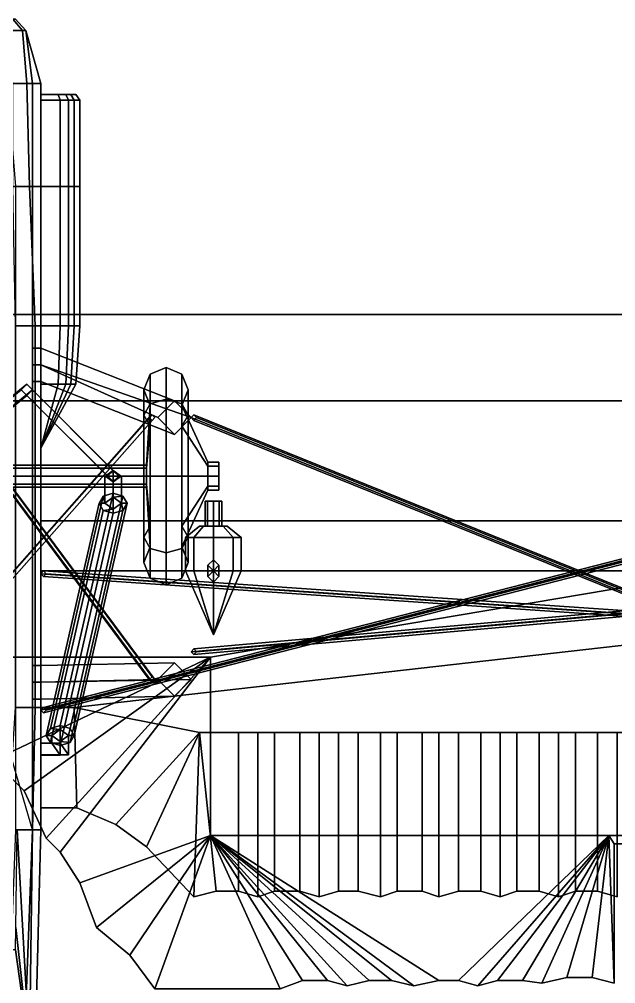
# Model space of a CAD drawing. Header units: millimetres. Extents: x -6.9 to 6.9, y -4.4 to 12.3.
# Drawn here: x 0.373 to 2.515, y 0.688 to 4.15 of the extents above; entities that cross this region are included whole.
import ezdxf

# ---------------------------------------------------------------- set-up
doc = ezdxf.new("R2010")
doc.units = ezdxf.units.MM
doc.layers.add('h2', color=2, linetype='Continuous')
doc.layers.add('w2', color=6, linetype='Continuous')

msp = doc.modelspace()

# ---------------------------------------------------------------- linework, layer by layer
for points in [[(0.36, 0.81, 0.68), (-0.36, 0.81, 0.68), (-0.41, 0.45, 0.68), (0.41, 0.45, 0.68)], [(0.36, 0.81, 0.68), (0.41, 0.45, 0.68), (0.41, 0.45, 0.79), (0.36, 0.81, 0.81)]]:
    msp.add_3dface(points)
at = {"layer": 'h2'}
for points in [[(0.29, 4.15, 0.54), (0.35, 4.15, 0.41), (0.385, 4.11, 0.452), (0.319, 4.11, 0.595)], [(0.36, 4.15, 0.19), (0.31, 4.15, -0.01), (0.341, 4.11, -0.04), (0.396, 4.11, 0.21)], [(0.35, 4.15, 0.41), (0.36, 4.15, 0.36), (0.396, 4.11, 0.397), (0.385, 4.11, 0.452)], [(0.36, 4.15, 0.36), (0.36, 4.15, 0.19), (0.396, 4.11, 0.21), (0.396, 4.11, 0.397)], [(0.319, 4.11, 0.595), (0.385, 4.11, 0.452), (0.4, 3.92, 0.64), (0.35, 3.92, 0.71)], [(0.396, 4.11, 0.21), (0.341, 4.11, -0.04), (0.33, 3.92, -0.13), (0.42, 3.92, -0.01)], [(0.385, 4.11, 0.452), (0.396, 4.11, 0.397), (0.45, 3.92, 0.49), (0.4, 3.92, 0.64)], [(0.396, 4.11, 0.397), (0.396, 4.11, 0.21), (0.45, 3.92, 0.11), (0.45, 3.92, 0.49)], [(0.396, 4.11, 0.21), (0.396, 4.11, 0.21), (0.42, 3.92, -0.01), (0.45, 3.92, 0.11)], [(0.42, 3.92, -0.01), (0.33, 3.92, -0.13), (0.36, 3.55, -0.28), (0.42, 3.55, -0.22)], [(0.35, 3.92, 0.71), (0.4, 3.92, 0.64), (0.41, 3.55, 0.64), (0.35, 3.55, 0.75)], [(0.4, 3.92, 0.64), (0.45, 3.92, 0.49), (0.45, 3.55, 0.49), (0.41, 3.55, 0.64)], [(0.45, 3.92, 0.11), (0.42, 3.92, -0.01), (0.42, 3.55, -0.22), (0.45, 3.55, -0.14)], [(0.45, 3.92, 0.49), (0.45, 3.92, 0.11), (0.45, 3.88, 0.165), (0.45, 3.88, 0.399)], [(0.45, 3.86, 0.15), (0.45, 3.92, 0.11), (0.45, 3.55, -0.14), (0.45, 3.55, 0.15)], [(0.45, 3.88, 0.165), (0.45, 3.92, 0.11), (0.45, 3.92, 0.11), (0.45, 3.86, 0.15)], [(0.45, 3.92, 0.49), (0.45, 3.86, 0.41), (0.45, 3.55, 0.41), (0.45, 3.55, 0.49)], [(0.45, 3.92, 0.49), (0.45, 3.88, 0.399), (0.45, 3.86, 0.41), (0.45, 3.92, 0.49)], [(0.45, 3.88, 0.165), (0.513, 3.88, 0.174), (0.513, 3.88, 0.381), (0.45, 3.88, 0.399)], [(0.513, 3.88, 0.174), (0.45, 3.88, 0.165), (0.45, 3.86, 0.15), (0.52, 3.86, 0.16)], [(0.45, 3.88, 0.399), (0.513, 3.88, 0.381), (0.52, 3.86, 0.39), (0.45, 3.86, 0.41)], [(0.513, 3.88, 0.174), (0.558, 3.88, 0.219), (0.54, 3.88, 0.363), (0.513, 3.88, 0.381)], [(0.513, 3.88, 0.381), (0.54, 3.88, 0.363), (0.55, 3.86, 0.37), (0.52, 3.86, 0.39)], [(0.558, 3.88, 0.219), (0.513, 3.88, 0.174), (0.52, 3.86, 0.16), (0.57, 3.86, 0.21)], [(0.558, 3.88, 0.219), (0.576, 3.88, 0.255), (0.576, 3.88, 0.3), (0.54, 3.88, 0.363)], [(0.54, 3.88, 0.363), (0.576, 3.88, 0.3), (0.59, 3.86, 0.3), (0.55, 3.86, 0.37)], [(0.576, 3.88, 0.255), (0.558, 3.88, 0.219), (0.57, 3.86, 0.21), (0.59, 3.86, 0.25)], [(0.576, 3.88, 0.3), (0.576, 3.88, 0.255), (0.59, 3.86, 0.25), (0.59, 3.86, 0.3)], [(0.52, 3.86, 0.16), (0.45, 3.86, 0.15), (0.45, 3.55, 0.15), (0.52, 3.55, 0.16)], [(0.45, 3.86, 0.41), (0.52, 3.86, 0.39), (0.52, 3.55, 0.39), (0.45, 3.55, 0.41)], [(0.52, 3.86, 0.39), (0.55, 3.86, 0.37), (0.55, 3.55, 0.37), (0.52, 3.55, 0.39)], [(0.57, 3.86, 0.21), (0.52, 3.86, 0.16), (0.52, 3.55, 0.16), (0.57, 3.55, 0.21)], [(0.55, 3.86, 0.37), (0.59, 3.86, 0.3), (0.59, 3.55, 0.3), (0.55, 3.55, 0.37)], [(0.59, 3.86, 0.25), (0.57, 3.86, 0.21), (0.57, 3.55, 0.21), (0.59, 3.55, 0.25)], [(0.59, 3.86, 0.3), (0.59, 3.86, 0.25), (0.59, 3.55, 0.25), (0.59, 3.55, 0.3)], [(0.35, 3.55, 0.75), (0.41, 3.55, 0.64), (0.43, 3.05, 0.64), (0.36, 3.05, 0.79)], [(0.42, 3.55, -0.22), (0.36, 3.55, -0.28), (0.36, 3.05, -0.4), (0.42, 3.05, -0.38)], [(0.41, 3.55, 0.64), (0.45, 3.55, 0.49), (0.45, 3.05, 0.49), (0.43, 3.05, 0.64)], [(0.45, 3.55, -0.14), (0.42, 3.55, -0.22), (0.42, 3.05, -0.38), (0.45, 3.05, -0.35)], [(0.45, 3.55, 0.15), (0.45, 3.55, -0.14), (0.45, 3.05, -0.35), (0.45, 3.05, 0.15)], [(0.52, 3.55, 0.16), (0.45, 3.55, 0.15), (0.45, 3.05, 0.15), (0.52, 3.05, 0.16)], [(0.45, 3.55, 0.49), (0.45, 3.55, 0.41), (0.45, 3.05, 0.41), (0.45, 3.05, 0.49)], [(0.45, 3.55, 0.41), (0.52, 3.55, 0.39), (0.52, 3.05, 0.39), (0.45, 3.05, 0.41)], [(0.52, 3.55, 0.39), (0.55, 3.55, 0.37), (0.55, 3.05, 0.37), (0.52, 3.05, 0.39)], [(0.57, 3.55, 0.21), (0.52, 3.55, 0.16), (0.52, 3.05, 0.16), (0.57, 3.05, 0.21)], [(0.55, 3.55, 0.37), (0.59, 3.55, 0.3), (0.59, 3.05, 0.3), (0.55, 3.05, 0.37)], [(0.59, 3.55, 0.25), (0.57, 3.55, 0.21), (0.57, 3.05, 0.21), (0.59, 3.05, 0.25)], [(0.59, 3.55, 0.3), (0.59, 3.55, 0.25), (0.59, 3.05, 0.25), (0.59, 3.05, 0.3)], [(0.42, 3.05, -0.38), (0.36, 3.05, -0.4), (0.36, 1.68, -0.4), (0.42, 1.68, -0.38)], [(0.36, 3.05, 0.79), (0.43, 3.05, 0.64), (0.43, 1.68, 0.64), (0.36, 1.68, 0.79)], [(0.45, 3.05, -0.35), (0.42, 3.05, -0.38), (0.42, 1.68, -0.38), (0.45, 1.68, -0.35)], [(0.43, 3.05, 0.64), (0.45, 3.05, 0.49), (0.45, 1.68, 0.49), (0.43, 1.68, 0.64)], [(0.45, 3.05, 0.15), (0.45, 3.05, -0.35), (0.45, 1.68, -0.35), (0.45, 2.84, 0.165)], [(0.45, 3.05, 0.49), (0.45, 3.05, 0.41), (0.45, 2.84, 0.399), (0.45, 1.68, 0.49)], [(0.52, 3.05, 0.16), (0.45, 3.05, 0.15), (0.45, 2.84, 0.165), (0.513, 2.84, 0.174)], [(0.45, 3.05, 0.41), (0.52, 3.05, 0.39), (0.513, 2.84, 0.381), (0.45, 2.84, 0.399)], [(0.52, 3.05, 0.39), (0.55, 3.05, 0.37), (0.54, 2.84, 0.363), (0.513, 2.84, 0.381)], [(0.57, 3.05, 0.21), (0.52, 3.05, 0.16), (0.513, 2.84, 0.174), (0.558, 2.84, 0.219)], [(0.55, 3.05, 0.37), (0.59, 3.05, 0.3), (0.576, 2.84, 0.3), (0.54, 2.84, 0.363)], [(0.59, 3.05, 0.25), (0.57, 3.05, 0.21), (0.558, 2.84, 0.219), (0.576, 2.84, 0.255)], [(0.59, 3.05, 0.3), (0.59, 3.05, 0.25), (0.576, 2.84, 0.255), (0.576, 2.84, 0.3)], [(0.45, 2.84, 0.165), (0.45, 1.68, -0.35), (0.45, 2.61, 0.28)], [(0.45, 1.68, 0.49), (0.45, 2.84, 0.399), (0.45, 2.61, 0.28)], [(0.513, 2.84, 0.174), (0.45, 2.84, 0.165), (0.45, 2.61, 0.28)], [(0.558, 2.84, 0.219), (0.513, 2.84, 0.174), (0.45, 2.61, 0.28)], [(0.576, 2.84, 0.255), (0.558, 2.84, 0.219), (0.45, 2.61, 0.28)], [(0.576, 2.84, 0.3), (0.576, 2.84, 0.255), (0.45, 2.61, 0.28)], [(0.54, 2.84, 0.363), (0.576, 2.84, 0.3), (0.45, 2.61, 0.28)], [(0.513, 2.84, 0.381), (0.54, 2.84, 0.363), (0.45, 2.61, 0.28)], [(0.45, 2.84, 0.399), (0.513, 2.84, 0.381), (0.45, 2.61, 0.28)], [(0.45, 2.61, 0.28), (0.45, 1.68, -0.35), (0.45, 1.68, 0.49)], [(0.36, 1.68, 0.79), (0.43, 1.68, 0.64), (0.42, 1.24, 0.64), (0.347, 1.49, 0.79)], [(0.42, 1.68, -0.38), (0.36, 1.68, -0.4), (0.36, 1.24, -0.4), (0.42, 1.24, -0.37)], [(0.45, 1.68, -0.35), (0.42, 1.68, -0.38), (0.42, 1.24, -0.37), (0.45, 1.24, -0.35)], [(0.43, 1.68, 0.64), (0.45, 1.68, 0.49), (0.45, 1.24, 0.49), (0.42, 1.24, 0.64)], [(0.45, 1.68, 0.49), (0.45, 1.68, -0.35), (0.45, 1.24, -0.35), (0.45, 1.24, 0.49)], [(0.42, 1.24, -0.37), (0.36, 1.24, -0.4), (0.33, 0.45, -0.34), (0.39, 0.45, -0.31)], [(0.366, 1.24, 0.73), (0.366, 1.24, 0.73), (0.41, 0.45, 0.79), (0.361, 0.89, 0.81)], [(0.366, 1.24, 0.73), (0.42, 1.24, 0.64), (0.41, 0.45, 0.5), (0.41, 0.45, 0.79)], [(0.45, 1.24, -0.35), (0.42, 1.24, -0.37), (0.39, 0.45, -0.31), (0.43, 0.45, -0.28)], [(0.42, 1.24, 0.64), (0.45, 1.24, 0.49), (0.43, 0.45, 0.42), (0.41, 0.45, 0.5)], [(0.45, 1.24, 0.49), (0.45, 1.24, -0.35), (0.43, 0.45, -0.28), (0.43, 0.45, 0.42)], [(0.361, 0.89, 0.81), (0.361, 0.89, 0.81), (0.41, 0.45, 0.79), (0.36, 0.81, 0.81)]]:
    msp.add_3dface(points, dxfattribs=at)
at = {"layer": 'w2'}
for points in [[(6.51, 2.78, 1.83), (0, 2.78, 1.83), (0, 3.09, 1.63), (6.56, 3.09, 1.63)], [(6.56, 3.09, 1.63), (0, 3.09, 1.63), (0, 2.78, 1.43), (6.51, 2.78, 1.43)], [(0.42, 2.97, 0.55), (0.42, 2.91, 0.49), (0.45, 2.91, 0.49), (0.45, 2.97, 0.55)], [(0.42, 2.91, 0.61), (0.42, 2.97, 0.55), (0.45, 2.97, 0.55), (0.45, 2.91, 0.61)], [(0.45, 2.97, 0.55), (0.45, 2.91, 0.49), (0.99, 2.72, 1.43), (0.93, 2.78, 1.43)], [(0.45, 2.91, 0.61), (0.45, 2.97, 0.55), (0.93, 2.78, 1.43), (0.87, 2.72, 1.43)], [(0, 2.91, 0.97), (0.01, 2.92, 0.97), (0.85, 1.79, 1.43), (0.84, 1.78, 1.43)], [(0.01, 2.9, 0.97), (0, 2.91, 0.97), (0.84, 1.78, 1.43), (0.85, 1.77, 1.43)], [(0.01, 2.92, 0.97), (0.02, 2.91, 0.97), (0.86, 1.78, 1.43), (0.85, 1.79, 1.43)], [(0.02, 2.91, 0.97), (0.01, 2.9, 0.97), (0.85, 1.77, 1.43), (0.86, 1.78, 1.43)], [(0.42, 2.85, 0.55), (0.42, 2.91, 0.61), (0.45, 2.91, 0.61), (0.45, 2.85, 0.55)], [(0.42, 2.91, 0.49), (0.42, 2.85, 0.55), (0.45, 2.85, 0.55), (0.45, 2.91, 0.49)], [(0.45, 2.85, 0.55), (0.45, 2.91, 0.61), (0.87, 2.72, 1.43), (0.93, 2.66, 1.43)], [(0.45, 2.91, 0.49), (0.45, 2.85, 0.55), (0.93, 2.66, 1.43), (0.99, 2.72, 1.43)], [(0.82, 2.82, -1.36), (0.8434, 2.8766, -1.36), (0.8434, 2.7692, -1.1008), (0.82, 2.7292, -1.1408)], [(0.82, 2.7292, -1.5792), (0.8434, 2.7692, -1.6192), (0.8434, 2.8766, -1.36), (0.82, 2.82, -1.36)], [(0.8434, 2.8766, -1.36), (0.9, 2.9, -1.36), (0.9, 2.7858, -1.0842), (0.8434, 2.7692, -1.1008)], [(0.8434, 2.7692, -1.6192), (0.9, 2.7858, -1.6358), (0.9, 2.9, -1.36), (0.8434, 2.8766, -1.36)], [(0.9, 2.9, -1.36), (0.9566, 2.8766, -1.36), (0.9566, 2.7692, -1.1008), (0.9, 2.7858, -1.0842)], [(0.9, 2.7858, -1.6358), (0.9566, 2.7692, -1.6192), (0.9566, 2.8766, -1.36), (0.9, 2.9, -1.36)], [(0.9566, 2.8766, -1.36), (0.98, 2.82, -1.36), (0.98, 2.7292, -1.1408), (0.9566, 2.7692, -1.1008)], [(0.9566, 2.7692, -1.6192), (0.98, 2.7292, -1.5792), (0.98, 2.82, -1.36), (0.9566, 2.8766, -1.36)], [(0, 2.51, -1.29), (0.02, 2.53, -1.29), (0.4, 2.84, -0.5118), (0.38, 2.82, -0.5083)], [(0.02, 2.53, -1.29), (0.04, 2.51, -1.29), (0.42, 2.82, -0.5083), (0.4, 2.84, -0.5118)], [(0.69, 2.51, -1.36), (0.71, 2.5288, -1.3668), (0.4, 2.84, -0.5118), (0.38, 2.82, -0.5083)], [(0.38, 2.82, -0.5083), (0.4, 2.84, -0.5118), (0.4, 2.84, -0.36), (0.38, 2.82, -0.36)], [(0.71, 2.5288, -1.3668), (0.73, 2.51, -1.36), (0.42, 2.82, -0.5083), (0.4, 2.84, -0.5118)], [(0.4, 2.84, -0.5118), (0.42, 2.82, -0.5083), (0.42, 2.82, -0.36), (0.4, 2.84, -0.36)], [(0.02, 2.49, -1.29), (0, 2.51, -1.29), (0.38, 2.82, -0.5083), (0.4, 2.8, -0.5048)], [(0.04, 2.51, -1.29), (0.02, 2.49, -1.29), (0.4, 2.8, -0.5048), (0.42, 2.82, -0.5083)], [(0.71, 2.4912, -1.3532), (0.69, 2.51, -1.36), (0.38, 2.82, -0.5083), (0.4, 2.8, -0.5048)], [(0.4, 2.8, -0.5048), (0.38, 2.82, -0.5083), (0.38, 2.82, -0.36), (0.4, 2.8, -0.36)], [(0.73, 2.51, -1.36), (0.71, 2.4912, -1.3532), (0.4, 2.8, -0.5048), (0.42, 2.82, -0.5083)], [(0.42, 2.82, -0.5083), (0.4, 2.8, -0.5048), (0.4, 2.8, -0.36), (0.42, 2.82, -0.36)], [(0.8434, 2.7634, -1.36), (0.82, 2.82, -1.36), (0.82, 2.7292, -1.1408), (0.8434, 2.6892, -1.1808)], [(0.8434, 2.6892, -1.5392), (0.82, 2.7292, -1.5792), (0.82, 2.82, -1.36), (0.8434, 2.7634, -1.36)], [(0.98, 2.82, -1.36), (0.9566, 2.7634, -1.36), (0.9566, 2.6892, -1.1808), (0.98, 2.7292, -1.1408)], [(0.98, 2.7292, -1.5792), (0.9566, 2.6892, -1.5392), (0.9566, 2.7634, -1.36), (0.98, 2.82, -1.36)], [(6.51, 2.78, 1.43), (0, 2.78, 1.43), (0, 1.86, 1.43), (1.06, 1.86, 1.43)], [(1.06, 1.86, 1.83), (0, 1.86, 1.83), (0, 2.78, 1.83), (6.51, 2.78, 1.83)], [(0.8434, 2.51, -1.7266), (0.9, 2.51, -1.75), (0.9, 2.7858, -1.6358), (0.8434, 2.7692, -1.6192)], [(0.8434, 2.7692, -1.1008), (0.9, 2.7858, -1.0842), (0.9, 2.51, -0.97), (0.8434, 2.51, -0.9934)], [(0.9, 2.51, -1.75), (0.9566, 2.51, -1.7266), (0.9566, 2.7692, -1.6192), (0.9, 2.7858, -1.6358)], [(0.9, 2.7858, -1.0842), (0.9566, 2.7692, -1.1008), (0.9566, 2.51, -0.9934), (0.9, 2.51, -0.97)], [(6.51, 1.22, 1.83), (1.06, 1.22, 1.83), (1.06, 1.86, 1.83), (6.51, 2.78, 1.83)], [(6.51, 2.78, 1.43), (1.06, 1.86, 1.43), (1.06, 1.22, 1.43), (6.51, 1.22, 1.43)], [(0.82, 2.51, -1.67), (0.8434, 2.51, -1.7266), (0.8434, 2.7692, -1.6192), (0.82, 2.7292, -1.5792)], [(0.82, 2.7292, -1.1408), (0.8434, 2.7692, -1.1008), (0.8434, 2.51, -0.9934), (0.82, 2.51, -1.05)], [(0.83, 2.55, -1.36), (0.8434, 2.7634, -1.36), (0.8434, 2.6892, -1.1808), (0.83, 2.5383, -1.3317)], [(0.83, 2.5383, -1.3883), (0.8434, 2.6892, -1.5392), (0.8434, 2.7634, -1.36), (0.83, 2.55, -1.36)], [(0.9566, 2.51, -1.7266), (0.98, 2.51, -1.67), (0.98, 2.7292, -1.5792), (0.9566, 2.7692, -1.6192)], [(0.9566, 2.7692, -1.1008), (0.98, 2.7292, -1.1408), (0.98, 2.51, -1.05), (0.9566, 2.51, -0.9934)], [(0.9566, 2.6892, -1.1808), (0.9566, 2.7634, -1.36), (1.05, 2.56, -1.36), (1.05, 2.5454, -1.3246)], [(0.9566, 2.7634, -1.36), (0.9566, 2.6892, -1.5392), (1.05, 2.5454, -1.3954), (1.05, 2.56, -1.36)], [(0, 1.77, 0.97), (0.01, 1.78, 0.97), (0.85, 2.73, 1.43), (0.84, 2.72, 1.43)], [(0.01, 1.76, 0.97), (0, 1.77, 0.97), (0.84, 2.72, 1.43), (0.85, 2.71, 1.43)], [(0.01, 1.78, 0.97), (0.02, 1.77, 0.97), (0.86, 2.72, 1.43), (0.85, 2.73, 1.43)], [(0.02, 1.77, 0.97), (0.01, 1.76, 0.97), (0.85, 2.71, 1.43), (0.86, 2.72, 1.43)], [(0.45, 1.67, -0.11), (0.46, 1.68, -0.11), (4.55, 2.73, 1.43), (4.54, 2.72, 1.43)], [(0.46, 1.66, -0.11), (0.45, 1.67, -0.11), (4.54, 2.72, 1.43), (4.55, 2.71, 1.43)], [(0.46, 1.68, -0.11), (0.47, 1.67, -0.11), (4.56, 2.72, 1.43), (4.55, 2.73, 1.43)], [(0.47, 1.67, -0.11), (0.46, 1.66, -0.11), (4.55, 2.71, 1.43), (4.56, 2.72, 1.43)], [(0.8434, 2.51, -1.6134), (0.82, 2.51, -1.67), (0.82, 2.7292, -1.5792), (0.8434, 2.6892, -1.5392)], [(0.8434, 2.6892, -1.1808), (0.82, 2.7292, -1.1408), (0.82, 2.51, -1.05), (0.8434, 2.51, -1.1066)], [(0.98, 2.51, -1.67), (0.9566, 2.51, -1.6134), (0.9566, 2.6892, -1.5392), (0.98, 2.7292, -1.5792)], [(0.98, 2.7292, -1.1408), (0.9566, 2.6892, -1.1808), (0.9566, 2.51, -1.1066), (0.98, 2.51, -1.05)], [(3.59, 1.67, -0.11), (3.6, 1.68, -0.11), (1, 2.73, 1.43), (0.99, 2.72, 1.43)], [(3.6, 1.66, -0.11), (3.59, 1.67, -0.11), (0.99, 2.72, 1.43), (1, 2.71, 1.43)], [(3.6, 1.68, -0.11), (3.61, 1.67, -0.11), (1.01, 2.72, 1.43), (1, 2.73, 1.43)], [(3.61, 1.67, -0.11), (3.6, 1.66, -0.11), (1, 2.71, 1.43), (1.01, 2.72, 1.43)], [(0.83, 2.5383, -1.3317), (0.8434, 2.6892, -1.1808), (0.8434, 2.51, -1.1066), (0.83, 2.51, -1.32)], [(0.83, 2.51, -1.4), (0.8434, 2.51, -1.6134), (0.8434, 2.6892, -1.5392), (0.83, 2.5383, -1.3883)], [(0.9566, 2.51, -1.1066), (0.9566, 2.6892, -1.1808), (1.05, 2.5454, -1.3246), (1.05, 2.51, -1.31)], [(0.9566, 2.6892, -1.5392), (0.9566, 2.51, -1.6134), (1.05, 2.51, -1.41), (1.05, 2.5454, -1.3954)], [(0.1, 2.55, -1.36), (0.1, 2.5383, -1.3883), (0.83, 2.5383, -1.3883), (0.83, 2.55, -1.36)], [(0.1, 2.5383, -1.3317), (0.1, 2.55, -1.36), (0.83, 2.55, -1.36), (0.83, 2.5383, -1.3317)], [(0.1, 2.5383, -1.3883), (0.1, 2.51, -1.4), (0.83, 2.51, -1.4), (0.83, 2.5383, -1.3883)], [(0.1, 2.51, -1.32), (0.1, 2.5383, -1.3317), (0.83, 2.5383, -1.3317), (0.83, 2.51, -1.32)], [(0.68, 2.51, -1.36), (0.71, 2.5316, -1.3392), (0.71, 2.4343, -1.2385), (0.68, 2.4127, -1.2593)], [(0.71, 2.5316, -1.3392), (0.74, 2.51, -1.36), (0.74, 2.4127, -1.2593), (0.71, 2.4343, -1.2385)], [(1.05, 2.56, -1.36), (1.05, 2.5454, -1.3954), (1.09, 2.5454, -1.3954), (1.09, 2.56, -1.36)], [(1.05, 2.5454, -1.3246), (1.05, 2.56, -1.36), (1.09, 2.56, -1.36), (1.09, 2.5454, -1.3246)], [(1.05, 2.5454, -1.3954), (1.05, 2.51, -1.41), (1.09, 2.51, -1.41), (1.09, 2.5454, -1.3954)], [(1.05, 2.51, -1.31), (1.05, 2.5454, -1.3246), (1.09, 2.5454, -1.3246), (1.09, 2.51, -1.31)], [(1.09, 2.4746, -1.3246), (1.09, 2.56, -1.36), (1.09, 2.5454, -1.3954), (1.09, 2.46, -1.36)], [(1.09, 2.51, -1.31), (1.09, 2.5454, -1.3246), (1.09, 2.56, -1.36), (1.09, 2.4746, -1.3246)], [(1.09, 2.46, -1.36), (1.09, 2.5454, -1.3954), (1.09, 2.51, -1.41), (1.09, 2.4746, -1.3954)], [(0.1, 2.51, -1.4), (0.1, 2.4817, -1.3883), (0.83, 2.4817, -1.3883), (0.83, 2.51, -1.4)], [(0.1, 2.4817, -1.3317), (0.1, 2.51, -1.32), (0.83, 2.51, -1.32), (0.83, 2.4817, -1.3317)], [(0.71, 2.4884, -1.3808), (0.68, 2.51, -1.36), (0.68, 2.4127, -1.2593), (0.71, 2.3912, -1.2801)], [(0.74, 2.51, -1.36), (0.71, 2.4884, -1.3808), (0.71, 2.3912, -1.2801), (0.74, 2.4127, -1.2593)], [(0.82, 2.2908, -1.5792), (0.8434, 2.2508, -1.6192), (0.8434, 2.51, -1.7266), (0.82, 2.51, -1.67)], [(0.8434, 2.3308, -1.5392), (0.82, 2.2908, -1.5792), (0.82, 2.51, -1.67), (0.8434, 2.51, -1.6134)], [(0.82, 2.51, -1.05), (0.8434, 2.51, -0.9934), (0.8434, 2.2508, -1.1008), (0.82, 2.2908, -1.1408)], [(0.8434, 2.51, -1.1066), (0.82, 2.51, -1.05), (0.82, 2.2908, -1.1408), (0.8434, 2.3308, -1.1808)], [(0.83, 2.51, -1.32), (0.8434, 2.51, -1.1066), (0.8434, 2.3308, -1.1808), (0.83, 2.4817, -1.3317)], [(0.83, 2.4817, -1.3883), (0.8434, 2.3308, -1.5392), (0.8434, 2.51, -1.6134), (0.83, 2.51, -1.4)], [(0.8434, 2.2508, -1.6192), (0.9, 2.2342, -1.6358), (0.9, 2.51, -1.75), (0.8434, 2.51, -1.7266)], [(0.8434, 2.51, -0.9934), (0.9, 2.51, -0.97), (0.9, 2.2342, -1.0842), (0.8434, 2.2508, -1.1008)], [(0.9, 2.2342, -1.6358), (0.9566, 2.2508, -1.6192), (0.9566, 2.51, -1.7266), (0.9, 2.51, -1.75)], [(0.9, 2.51, -0.97), (0.9566, 2.51, -0.9934), (0.9566, 2.2508, -1.1008), (0.9, 2.2342, -1.0842)], [(0.9566, 2.3308, -1.1808), (0.9566, 2.51, -1.1066), (1.05, 2.51, -1.31), (1.05, 2.4746, -1.3246)], [(0.9566, 2.51, -1.6134), (0.9566, 2.3308, -1.5392), (1.05, 2.4746, -1.3954), (1.05, 2.51, -1.41)], [(0.9566, 2.2508, -1.6192), (0.98, 2.2908, -1.5792), (0.98, 2.51, -1.67), (0.9566, 2.51, -1.7266)], [(0.98, 2.2908, -1.5792), (0.9566, 2.3308, -1.5392), (0.9566, 2.51, -1.6134), (0.98, 2.51, -1.67)], [(0.9566, 2.51, -0.9934), (0.98, 2.51, -1.05), (0.98, 2.2908, -1.1408), (0.9566, 2.2508, -1.1008)], [(0.98, 2.51, -1.05), (0.9566, 2.51, -1.1066), (0.9566, 2.3308, -1.1808), (0.98, 2.2908, -1.1408)], [(1.05, 2.51, -1.41), (1.05, 2.4746, -1.3954), (1.09, 2.4746, -1.3954), (1.09, 2.51, -1.41)], [(1.05, 2.4746, -1.3246), (1.05, 2.51, -1.31), (1.09, 2.51, -1.31), (1.09, 2.4746, -1.3246)], [(0.1, 2.4817, -1.3883), (0.1, 2.47, -1.36), (0.83, 2.47, -1.36), (0.83, 2.4817, -1.3883)], [(0.1, 2.47, -1.36), (0.1, 2.4817, -1.3317), (0.83, 2.4817, -1.3317), (0.83, 2.47, -1.36)], [(0.83, 2.4817, -1.3317), (0.8434, 2.3308, -1.1808), (0.8434, 2.2566, -1.36), (0.83, 2.47, -1.36)], [(0.83, 2.47, -1.36), (0.8434, 2.2566, -1.36), (0.8434, 2.3308, -1.5392), (0.83, 2.4817, -1.3883)], [(0.9566, 2.2566, -1.36), (0.9566, 2.3308, -1.1808), (1.05, 2.4746, -1.3246), (1.05, 2.46, -1.36)], [(0.9566, 2.3308, -1.5392), (0.9566, 2.2566, -1.36), (1.05, 2.46, -1.36), (1.05, 2.4746, -1.3954)], [(1.05, 2.4746, -1.3954), (1.05, 2.46, -1.36), (1.09, 2.46, -1.36), (1.09, 2.4746, -1.3954)], [(1.05, 2.46, -1.36), (1.05, 2.4746, -1.3246), (1.09, 2.4746, -1.3246), (1.09, 2.46, -1.36)], [(0.66, 2.4127, -1.2593), (0.6746, 2.4382, -1.2347), (0.4846, 1.6046, -0.3715), (0.47, 1.5792, -0.3961)], [(0.6746, 2.4382, -1.2347), (0.71, 2.4487, -1.2246), (0.52, 1.6151, -0.3614), (0.4846, 1.6046, -0.3715)], [(0.71, 2.4487, -1.2246), (0.7454, 2.4382, -1.2347), (0.5554, 1.6046, -0.3715), (0.52, 1.6151, -0.3614)], [(0.7454, 2.4382, -1.2347), (0.76, 2.4127, -1.2593), (0.57, 1.5792, -0.3961), (0.5554, 1.6046, -0.3715)], [(0.6746, 2.4382, -1.2347), (0.66, 2.4127, -1.2593), (0.66, 2.4127, -1.2593), (0.68, 2.4127, -1.2593)], [(0.71, 2.4487, -1.2246), (0.6746, 2.4382, -1.2347), (0.68, 2.4127, -1.2593), (0.71, 2.4343, -1.2385)], [(0.7454, 2.4382, -1.2347), (0.71, 2.4487, -1.2246), (0.71, 2.4487, -1.2246), (0.71, 2.4343, -1.2385)], [(0.76, 2.4127, -1.2593), (0.7454, 2.4382, -1.2347), (0.71, 2.4343, -1.2385), (0.74, 2.4127, -1.2593)], [(0.6746, 2.3873, -1.2839), (0.66, 2.4127, -1.2593), (0.47, 1.5792, -0.3961), (0.4846, 1.5537, -0.4206)], [(0.76, 2.4127, -1.2593), (0.7454, 2.3873, -1.2839), (0.5554, 1.5537, -0.4206), (0.57, 1.5792, -0.3961)], [(0.66, 2.4127, -1.2593), (0.6746, 2.3873, -1.2839), (0.71, 2.3912, -1.2801), (0.68, 2.4127, -1.2593)], [(0.6746, 2.3873, -1.2839), (0.71, 2.3768, -1.294), (0.71, 2.3768, -1.294), (0.71, 2.3912, -1.2801)], [(0.71, 2.3768, -1.294), (0.7454, 2.3873, -1.2839), (0.74, 2.4127, -1.2593), (0.71, 2.3912, -1.2801)], [(0.7454, 2.3873, -1.2839), (0.76, 2.4127, -1.2593), (0.76, 2.4127, -1.2593), (0.74, 2.4127, -1.2593)], [(1.0488, 2.42, -0.6112), (1.07, 2.42, -0.62), (1.0912, 2.42, -0.6112), (1.04, 2.42, -0.59)], [(1.04, 2.42, -0.59), (1.0912, 2.42, -0.6112), (1.1, 2.42, -0.59), (1.0488, 2.42, -0.5688)], [(1.0488, 2.42, -0.6112), (1.04, 2.42, -0.59), (1.04, 2.33, -0.59), (1.0488, 2.33, -0.6112)], [(1.04, 2.42, -0.59), (1.0488, 2.42, -0.5688), (1.0488, 2.33, -0.5688), (1.04, 2.33, -0.59)], [(1.0488, 2.42, -0.5688), (1.1, 2.42, -0.59), (1.0912, 2.42, -0.5688), (1.07, 2.42, -0.56)], [(1.07, 2.42, -0.62), (1.0488, 2.42, -0.6112), (1.0488, 2.33, -0.6112), (1.07, 2.33, -0.62)], [(1.0488, 2.42, -0.5688), (1.07, 2.42, -0.56), (1.07, 2.33, -0.56), (1.0488, 2.33, -0.5688)], [(1.0912, 2.42, -0.6112), (1.07, 2.42, -0.62), (1.07, 2.33, -0.62), (1.0912, 2.33, -0.6112)], [(1.07, 2.42, -0.56), (1.0912, 2.42, -0.5688), (1.0912, 2.33, -0.5688), (1.07, 2.33, -0.56)], [(1.1, 2.42, -0.59), (1.0912, 2.42, -0.6112), (1.0912, 2.33, -0.6112), (1.1, 2.33, -0.59)], [(1.0912, 2.42, -0.5688), (1.1, 2.42, -0.59), (1.1, 2.33, -0.59), (1.0912, 2.33, -0.5688)], [(0.71, 2.3768, -1.294), (0.6746, 2.3873, -1.2839), (0.4846, 1.5537, -0.4206), (0.52, 1.5432, -0.4308)], [(0.7454, 2.3873, -1.2839), (0.71, 2.3768, -1.294), (0.52, 1.5432, -0.4308), (0.5554, 1.5537, -0.4206)], [(4.9, 2.17, -0.11), (0.45, 2.17, -0.11), (0.45, 2.35, -0.27), (4.94, 2.35, -0.27)], [(4.94, 2.35, -0.27), (0.45, 2.35, -0.27), (0.45, 2.17, -0.35), (4.9, 2.17, -0.35)], [(0.8434, 2.3308, -1.1808), (0.82, 2.2908, -1.1408), (0.82, 2.2, -1.36), (0.8434, 2.2566, -1.36)], [(0.8434, 2.2566, -1.36), (0.82, 2.2, -1.36), (0.82, 2.2908, -1.5792), (0.8434, 2.3308, -1.5392)], [(0.98, 2.2908, -1.1408), (0.9566, 2.3308, -1.1808), (0.9566, 2.2566, -1.36), (0.98, 2.2, -1.36)], [(0.98, 2.2, -1.36), (0.9566, 2.2566, -1.36), (0.9566, 2.3308, -1.5392), (0.98, 2.2908, -1.5792)], [(0.9993, 2.29, -0.5193), (0.97, 2.29, -0.59), (1.02, 2.33, -0.59), (1.0346, 2.33, -0.5546)], [(0.97, 2.29, -0.59), (0.9993, 2.29, -0.6607), (1.0346, 2.33, -0.6254), (1.02, 2.33, -0.59)], [(0.9993, 2.29, -0.6607), (1.07, 2.29, -0.69), (1.07, 2.33, -0.64), (1.0346, 2.33, -0.6254)], [(1.07, 2.29, -0.49), (0.9993, 2.29, -0.5193), (1.0346, 2.33, -0.5546), (1.07, 2.33, -0.54)], [(1.04, 2.33, -0.59), (1.0488, 2.33, -0.5688), (1.0346, 2.33, -0.5546), (1.02, 2.33, -0.59)], [(1.0488, 2.33, -0.6112), (1.04, 2.33, -0.59), (1.02, 2.33, -0.59), (1.0346, 2.33, -0.6254)], [(1.0488, 2.33, -0.5688), (1.07, 2.33, -0.56), (1.07, 2.33, -0.54), (1.0346, 2.33, -0.5546)], [(1.07, 2.33, -0.62), (1.0488, 2.33, -0.6112), (1.0346, 2.33, -0.6254), (1.07, 2.33, -0.64)], [(1.07, 2.29, -0.69), (1.1407, 2.29, -0.6607), (1.1054, 2.33, -0.6254), (1.07, 2.33, -0.64)], [(1.0912, 2.33, -0.6112), (1.07, 2.33, -0.62), (1.07, 2.33, -0.64), (1.1054, 2.33, -0.6254)], [(1.07, 2.33, -0.56), (1.0912, 2.33, -0.5688), (1.1054, 2.33, -0.5546), (1.07, 2.33, -0.54)], [(1.1407, 2.29, -0.5193), (1.07, 2.29, -0.49), (1.07, 2.33, -0.54), (1.1054, 2.33, -0.5546)], [(1.1, 2.33, -0.59), (1.0912, 2.33, -0.6112), (1.1054, 2.33, -0.6254), (1.12, 2.33, -0.59)], [(1.0912, 2.33, -0.5688), (1.1, 2.33, -0.59), (1.12, 2.33, -0.59), (1.1054, 2.33, -0.5546)], [(1.17, 2.29, -0.59), (1.1407, 2.29, -0.5193), (1.1054, 2.33, -0.5546), (1.12, 2.33, -0.59)], [(1.1407, 2.29, -0.6607), (1.17, 2.29, -0.59), (1.12, 2.33, -0.59), (1.1054, 2.33, -0.6254)], [(0.82, 2.2908, -1.1408), (0.8434, 2.2508, -1.1008), (0.8434, 2.1434, -1.36), (0.82, 2.2, -1.36)], [(0.82, 2.2, -1.36), (0.8434, 2.1434, -1.36), (0.8434, 2.2508, -1.6192), (0.82, 2.2908, -1.5792)], [(0.9566, 2.2508, -1.1008), (0.98, 2.2908, -1.1408), (0.98, 2.2, -1.36), (0.9566, 2.1434, -1.36)], [(0.9566, 2.1434, -1.36), (0.98, 2.2, -1.36), (0.98, 2.2908, -1.5792), (0.9566, 2.2508, -1.6192)], [(0.9993, 2.29, -0.6607), (0.97, 2.29, -0.59), (0.97, 2.17, -0.59), (0.9993, 2.17, -0.6607)], [(0.97, 2.29, -0.59), (0.9993, 2.29, -0.5193), (0.9993, 2.17, -0.5193), (0.97, 2.17, -0.59)], [(1.07, 2.29, -0.69), (0.9993, 2.29, -0.6607), (0.9993, 2.17, -0.6607), (1.07, 2.17, -0.69)], [(0.9993, 2.29, -0.5193), (1.07, 2.29, -0.49), (1.07, 2.17, -0.49), (0.9993, 2.17, -0.5193)], [(1.1407, 2.29, -0.6607), (1.07, 2.29, -0.69), (1.07, 2.17, -0.69), (1.1407, 2.17, -0.6607)], [(1.07, 2.29, -0.49), (1.1407, 2.29, -0.5193), (1.1407, 2.17, -0.5193), (1.07, 2.17, -0.49)], [(1.17, 2.29, -0.59), (1.1407, 2.29, -0.6607), (1.1407, 2.17, -0.6607), (1.17, 2.17, -0.59)], [(1.1407, 2.29, -0.5193), (1.17, 2.29, -0.59), (1.17, 2.17, -0.59), (1.1407, 2.17, -0.5193)], [(0.8434, 2.2508, -1.1008), (0.9, 2.2342, -1.0842), (0.9, 2.12, -1.36), (0.8434, 2.1434, -1.36)], [(0.8434, 2.1434, -1.36), (0.9, 2.12, -1.36), (0.9, 2.2342, -1.6358), (0.8434, 2.2508, -1.6192)], [(0.9, 2.2342, -1.0842), (0.9566, 2.2508, -1.1008), (0.9566, 2.1434, -1.36), (0.9, 2.12, -1.36)], [(0.9, 2.12, -1.36), (0.9566, 2.1434, -1.36), (0.9566, 2.2508, -1.6192), (0.9, 2.2342, -1.6358)], [(1.05, 2.19, -0.51), (1.07, 2.21, -0.49), (1.07, 2.17, -0.35), (1.05, 2.15, -0.35)], [(1.07, 2.17, -0.49), (1.05, 2.19, -0.51), (1.05, 2.15, -0.35), (1.07, 2.13, -0.35)], [(1.07, 2.21, -0.49), (1.09, 2.19, -0.51), (1.09, 2.15, -0.35), (1.07, 2.17, -0.35)], [(1.09, 2.19, -0.51), (1.07, 2.17, -0.49), (1.07, 2.13, -0.35), (1.09, 2.15, -0.35)], [(4.9, 2.17, -0.35), (0.45, 2.17, -0.35), (0.45, 1.68, -0.35), (0.57, 1.68, -0.35)], [(0.45, 2.16, -0.11), (0.46, 2.17, -0.11), (4.55, 1.89, 1.43), (4.54, 1.88, 1.43)], [(0.57, 1.68, -0.11), (0.45, 1.68, -0.11), (0.45, 2.17, -0.11), (4.9, 2.17, -0.11)], [(0.46, 2.15, -0.11), (0.45, 2.16, -0.11), (4.54, 1.88, 1.43), (4.55, 1.87, 1.43)], [(0.46, 2.17, -0.11), (0.47, 2.16, -0.11), (4.56, 1.88, 1.43), (4.55, 1.89, 1.43)], [(0.47, 2.16, -0.11), (0.46, 2.15, -0.11), (4.55, 1.87, 1.43), (4.56, 1.88, 1.43)], [(4.9, 2.17, -0.35), (0.57, 1.68, -0.35), (1.02, 1.59, -0.35), (4.9, 1.59, -0.35)], [(4.9, 1.59, -0.11), (1.02, 1.59, -0.11), (0.57, 1.68, -0.11), (4.9, 2.17, -0.11)], [(0.9993, 2.17, -0.6607), (0.97, 2.17, -0.59), (1.07, 1.94, -0.59)], [(0.97, 2.17, -0.59), (0.9993, 2.17, -0.5193), (1.07, 1.94, -0.59)], [(1.07, 2.17, -0.69), (0.9993, 2.17, -0.6607), (1.07, 1.94, -0.59)], [(0.9993, 2.17, -0.5193), (1.07, 2.17, -0.49), (1.07, 1.94, -0.59)], [(1.1407, 2.17, -0.6607), (1.07, 2.17, -0.69), (1.07, 1.94, -0.59)], [(1.17, 2.17, -0.59), (1.1407, 2.17, -0.6607), (1.07, 1.94, -0.59)], [(1.1407, 2.17, -0.5193), (1.17, 2.17, -0.59), (1.07, 1.94, -0.59)], [(1.07, 2.17, -0.49), (1.1407, 2.17, -0.5193), (1.07, 1.94, -0.59)], [(3.59, 2.11, -0.11), (3.6, 2.12, -0.11), (1, 1.89, 1.43), (0.99, 1.88, 1.43)], [(3.6, 2.12, -0.11), (3.61, 2.11, -0.11), (1.01, 1.88, 1.43), (1, 1.89, 1.43)], [(3.6, 2.1, -0.11), (3.59, 2.11, -0.11), (0.99, 1.88, 1.43), (1, 1.87, 1.43)], [(3.61, 2.11, -0.11), (3.6, 2.1, -0.11), (1, 1.87, 1.43), (1.01, 1.88, 1.43)], [(1.06, 1.86, 1.43), (0, 1.86, 1.43), (0, 1.49, 1.63), (0.28, 1.49, 1.63)], [(0.28, 1.49, 1.63), (0, 1.49, 1.63), (0, 1.86, 1.83), (1.06, 1.86, 1.83)], [(1.06, 1.86, 1.43), (1.06, 1.86, 1.43), (0.28, 1.49, 1.63), (0.39, 1.38, 1.63)], [(0.39, 1.38, 1.63), (0.28, 1.49, 1.63), (1.06, 1.86, 1.83)], [(1.06, 1.86, 1.43), (1.06, 1.86, 1.43), (0.39, 1.38, 1.63), (0.47, 1.21, 1.63)], [(0.47, 1.21, 1.63), (0.39, 1.38, 1.63), (1.06, 1.86, 1.83)], [(0.45, 1.83, 0.55), (0.45, 1.77, 0.49), (0.99, 1.78, 1.43), (0.93, 1.84, 1.43)], [(0.45, 1.77, 0.61), (0.45, 1.83, 0.55), (0.93, 1.84, 1.43), (0.87, 1.78, 1.43)], [(1.06, 1.86, 1.43), (1.06, 1.86, 1.43), (0.47, 1.21, 1.63), (0.52, 1.16, 1.63)], [(0.52, 1.16, 1.63), (0.47, 1.21, 1.63), (1.06, 1.86, 1.83)], [(1.06, 1.22, 1.43), (1.06, 1.86, 1.43), (0.52, 1.16, 1.63), (0.59, 1.05, 1.63)], [(0.59, 1.05, 1.63), (0.52, 1.16, 1.63), (1.06, 1.86, 1.83), (1.06, 1.22, 1.83)], [(0.42, 1.83, 0.55), (0.42, 1.77, 0.49), (0.45, 1.77, 0.49), (0.45, 1.83, 0.55)], [(0.42, 1.77, 0.61), (0.42, 1.83, 0.55), (0.45, 1.83, 0.55), (0.45, 1.77, 0.61)], [(0.42, 1.71, 0.55), (0.42, 1.77, 0.61), (0.45, 1.77, 0.61), (0.45, 1.71, 0.55)], [(0.42, 1.77, 0.49), (0.42, 1.71, 0.55), (0.45, 1.71, 0.55), (0.45, 1.77, 0.49)], [(0.45, 1.71, 0.55), (0.45, 1.77, 0.61), (0.87, 1.78, 1.43), (0.93, 1.72, 1.43)], [(0.45, 1.77, 0.49), (0.45, 1.71, 0.55), (0.93, 1.72, 1.43), (0.99, 1.78, 1.43)], [(0.58, 1.32, -0.27), (0.45, 1.32, -0.27), (0.45, 1.68, -0.11), (0.57, 1.68, -0.11)], [(0.57, 1.68, -0.35), (0.45, 1.68, -0.35), (0.45, 1.32, -0.27), (0.58, 1.32, -0.27)], [(0.72, 1.26, -0.27), (0.58, 1.32, -0.27), (0.57, 1.68, -0.11), (1.02, 1.59, -0.11)], [(1.02, 1.59, -0.35), (0.57, 1.68, -0.35), (0.58, 1.32, -0.27), (0.72, 1.26, -0.27)], [(0.47, 1.5792, -0.3961), (0.4846, 1.6046, -0.3715), (0.52, 1.6007, -0.3752), (0.49, 1.5792, -0.3961)], [(0.4846, 1.6046, -0.3715), (0.52, 1.6151, -0.3614), (0.52, 1.6151, -0.3614), (0.52, 1.6007, -0.3752)], [(0.49, 1.5792, -0.3961), (0.52, 1.6007, -0.3752), (0.52, 1.5521, -0.3249), (0.49, 1.5514, -0.3673)], [(0.52, 1.6151, -0.3614), (0.5554, 1.6046, -0.3715), (0.55, 1.5792, -0.3961), (0.52, 1.6007, -0.3752)], [(0.52, 1.6007, -0.3752), (0.55, 1.5792, -0.3961), (0.55, 1.5097, -0.3242), (0.52, 1.5521, -0.3249)], [(0.5554, 1.6046, -0.3715), (0.57, 1.5792, -0.3961), (0.57, 1.5792, -0.3961), (0.55, 1.5792, -0.3961)], [(0.4846, 1.5537, -0.4206), (0.47, 1.5792, -0.3961), (0.47, 1.5792, -0.3961), (0.49, 1.5792, -0.3961)], [(0.52, 1.5432, -0.4308), (0.4846, 1.5537, -0.4206), (0.49, 1.5792, -0.3961), (0.52, 1.5576, -0.4169)], [(0.52, 1.5576, -0.4169), (0.49, 1.5792, -0.3961), (0.49, 1.5514, -0.3673), (0.52, 1.509, -0.3666)], [(0.57, 1.5792, -0.3961), (0.5554, 1.5537, -0.4206), (0.52, 1.5576, -0.4169), (0.55, 1.5792, -0.3961)], [(0.55, 1.5792, -0.3961), (0.52, 1.5576, -0.4169), (0.52, 1.509, -0.3666), (0.55, 1.5097, -0.3242)], [(0.83, 1.18, -0.27), (0.72, 1.26, -0.27), (1.02, 1.59, -0.11)], [(1.02, 1.59, -0.35), (1.02, 1.59, -0.35), (0.72, 1.26, -0.27), (0.83, 1.18, -0.27)], [(1, 1, -0.27), (0.83, 1.18, -0.27), (1.02, 1.59, -0.11)], [(1.02, 1.59, -0.35), (1.02, 1.59, -0.35), (0.83, 1.18, -0.27), (1, 1, -0.27)], [(1.08, 1.02, -0.27), (1, 1, -0.27), (1.02, 1.59, -0.11)], [(1.02, 1.59, -0.35), (1.02, 1.59, -0.35), (1, 1, -0.27), (1.08, 1.02, -0.27)], [(1.16, 1.02, -0.27), (1.08, 1.02, -0.27), (1.02, 1.59, -0.11), (1.16, 1.59, -0.11)], [(1.16, 1.59, -0.35), (1.02, 1.59, -0.35), (1.08, 1.02, -0.27), (1.16, 1.02, -0.27)], [(1.23, 1, -0.27), (1.16, 1.02, -0.27), (1.16, 1.59, -0.11), (1.23, 1.59, -0.11)], [(1.23, 1.59, -0.35), (1.16, 1.59, -0.35), (1.16, 1.02, -0.27), (1.23, 1, -0.27)], [(1.29, 1.02, -0.27), (1.23, 1, -0.27), (1.23, 1.59, -0.11), (1.29, 1.59, -0.11)], [(1.29, 1.59, -0.35), (1.23, 1.59, -0.35), (1.23, 1, -0.27), (1.29, 1.02, -0.27)], [(1.38, 1.02, -0.27), (1.29, 1.02, -0.27), (1.29, 1.59, -0.11), (1.38, 1.59, -0.11)], [(1.38, 1.59, -0.35), (1.29, 1.59, -0.35), (1.29, 1.02, -0.27), (1.38, 1.02, -0.27)], [(1.45, 1, -0.27), (1.38, 1.02, -0.27), (1.38, 1.59, -0.11), (1.45, 1.59, -0.11)], [(1.45, 1.59, -0.35), (1.38, 1.59, -0.35), (1.38, 1.02, -0.27), (1.45, 1, -0.27)], [(1.52, 1.02, -0.27), (1.45, 1, -0.27), (1.45, 1.59, -0.11), (1.52, 1.59, -0.11)], [(1.52, 1.59, -0.35), (1.45, 1.59, -0.35), (1.45, 1, -0.27), (1.52, 1.02, -0.27)], [(1.59, 1.02, -0.27), (1.52, 1.02, -0.27), (1.52, 1.59, -0.11), (1.59, 1.59, -0.11)], [(1.59, 1.59, -0.35), (1.52, 1.59, -0.35), (1.52, 1.02, -0.27), (1.59, 1.02, -0.27)], [(1.67, 1, -0.27), (1.59, 1.02, -0.27), (1.59, 1.59, -0.11), (1.67, 1.59, -0.11)], [(1.67, 1.59, -0.35), (1.59, 1.59, -0.35), (1.59, 1.02, -0.27), (1.67, 1, -0.27)], [(1.73, 1.02, -0.27), (1.67, 1, -0.27), (1.67, 1.59, -0.11), (1.73, 1.59, -0.11)], [(1.73, 1.59, -0.35), (1.67, 1.59, -0.35), (1.67, 1, -0.27), (1.73, 1.02, -0.27)], [(1.82, 1.02, -0.27), (1.73, 1.02, -0.27), (1.73, 1.59, -0.11), (1.82, 1.59, -0.11)], [(1.82, 1.59, -0.35), (1.73, 1.59, -0.35), (1.73, 1.02, -0.27), (1.82, 1.02, -0.27)], [(1.88, 1, -0.27), (1.82, 1.02, -0.27), (1.82, 1.59, -0.11), (1.88, 1.59, -0.11)], [(1.88, 1.59, -0.35), (1.82, 1.59, -0.35), (1.82, 1.02, -0.27), (1.88, 1, -0.27)], [(1.95, 1.02, -0.27), (1.88, 1, -0.27), (1.88, 1.59, -0.11), (1.95, 1.59, -0.11)], [(1.95, 1.59, -0.35), (1.88, 1.59, -0.35), (1.88, 1, -0.27), (1.95, 1.02, -0.27)], [(2.03, 1.02, -0.27), (1.95, 1.02, -0.27), (1.95, 1.59, -0.11), (2.03, 1.59, -0.11)], [(2.03, 1.59, -0.35), (1.95, 1.59, -0.35), (1.95, 1.02, -0.27), (2.03, 1.02, -0.27)], [(2.1, 1, -0.27), (2.03, 1.02, -0.27), (2.03, 1.59, -0.11), (2.1, 1.59, -0.11)], [(2.1, 1.59, -0.35), (2.03, 1.59, -0.35), (2.03, 1.02, -0.27), (2.1, 1, -0.27)], [(2.16, 1.02, -0.27), (2.1, 1, -0.27), (2.1, 1.59, -0.11), (2.16, 1.59, -0.11)], [(2.16, 1.59, -0.35), (2.1, 1.59, -0.35), (2.1, 1, -0.27), (2.16, 1.02, -0.27)], [(2.24, 1.02, -0.27), (2.16, 1.02, -0.27), (2.16, 1.59, -0.11), (2.24, 1.59, -0.11)], [(2.24, 1.59, -0.35), (2.16, 1.59, -0.35), (2.16, 1.02, -0.27), (2.24, 1.02, -0.27)], [(2.31, 1, -0.27), (2.24, 1.02, -0.27), (2.24, 1.59, -0.11), (2.31, 1.59, -0.11)], [(2.31, 1.59, -0.35), (2.24, 1.59, -0.35), (2.24, 1.02, -0.27), (2.31, 1, -0.27)], [(2.37, 1.02, -0.27), (2.31, 1, -0.27), (2.31, 1.59, -0.11), (2.37, 1.59, -0.11)], [(2.37, 1.59, -0.35), (2.31, 1.59, -0.35), (2.31, 1, -0.27), (2.37, 1.02, -0.27)], [(2.45, 1.02, -0.27), (2.37, 1.02, -0.27), (2.37, 1.59, -0.11), (2.45, 1.59, -0.11)], [(2.45, 1.59, -0.35), (2.37, 1.59, -0.35), (2.37, 1.02, -0.27), (2.45, 1.02, -0.27)], [(2.52, 1, -0.27), (2.45, 1.02, -0.27), (2.45, 1.59, -0.11), (2.52, 1.59, -0.11)], [(2.52, 1.59, -0.35), (2.45, 1.59, -0.35), (2.45, 1.02, -0.27), (2.52, 1, -0.27)], [(0.45, 1.5521, -0.3249), (0.45, 1.5514, -0.3673), (0.49, 1.5514, -0.3673), (0.52, 1.5521, -0.3249)], [(0.45, 1.5097, -0.3242), (0.45, 1.5521, -0.3249), (0.52, 1.5521, -0.3249), (0.55, 1.5097, -0.3242)], [(0.45, 1.5514, -0.3673), (0.45, 1.509, -0.3666), (0.52, 1.509, -0.3666), (0.49, 1.5514, -0.3673)], [(0.5554, 1.5537, -0.4206), (0.52, 1.5432, -0.4308), (0.52, 1.5432, -0.4308), (0.52, 1.5576, -0.4169)], [(0.45, 1.509, -0.3666), (0.45, 1.5097, -0.3242), (0.55, 1.5097, -0.3242), (0.52, 1.509, -0.3666)], [(1.06, 1.22, 1.43), (1.06, 1.22, 1.43), (0.59, 1.05, 1.63), (0.65, 0.89, 1.63)], [(0.65, 0.89, 1.63), (0.59, 1.05, 1.63), (1.06, 1.22, 1.83)], [(1.06, 1.22, 1.43), (1.06, 1.22, 1.43), (0.65, 0.89, 1.63), (0.77, 0.79, 1.63)], [(0.77, 0.79, 1.63), (0.65, 0.89, 1.63), (1.06, 1.22, 1.83)], [(1.06, 1.22, 1.43), (1.06, 1.22, 1.43), (0.77, 0.79, 1.63), (0.86, 0.67, 1.63)], [(0.86, 0.67, 1.63), (0.77, 0.79, 1.63), (1.06, 1.22, 1.83)], [(1.06, 1.22, 1.43), (1.06, 1.22, 1.43), (0.86, 0.67, 1.63), (1.31, 0.67, 1.63)], [(1.31, 0.67, 1.63), (0.86, 0.67, 1.63), (1.06, 1.22, 1.83)], [(1.88, 0.7, 1.63), (1.79, 0.68, 1.63), (1.06, 1.22, 1.83)], [(1.95, 0.7, 1.63), (1.88, 0.7, 1.63), (1.06, 1.22, 1.83), (2.49, 1.22, 1.83)], [(1.06, 1.22, 1.43), (1.06, 1.22, 1.43), (1.79, 0.68, 1.63), (1.88, 0.7, 1.63)], [(2.49, 1.22, 1.43), (1.06, 1.22, 1.43), (1.88, 0.7, 1.63), (1.95, 0.7, 1.63)], [(1.06, 1.22, 1.43), (1.06, 1.22, 1.43), (1.55, 0.68, 1.63), (1.63, 0.7, 1.63)], [(1.06, 1.22, 1.43), (1.06, 1.22, 1.43), (1.48, 0.7, 1.63), (1.55, 0.68, 1.63)], [(1.06, 1.22, 1.43), (1.06, 1.22, 1.43), (1.39, 0.7, 1.63), (1.48, 0.7, 1.63)], [(1.06, 1.22, 1.43), (1.06, 1.22, 1.43), (1.31, 0.67, 1.63), (1.39, 0.7, 1.63)], [(1.06, 1.22, 1.43), (1.06, 1.22, 1.43), (1.71, 0.7, 1.63), (1.79, 0.68, 1.63)], [(1.06, 1.22, 1.43), (1.06, 1.22, 1.43), (1.63, 0.7, 1.63), (1.71, 0.7, 1.63)], [(1.63, 0.7, 1.63), (1.55, 0.68, 1.63), (1.06, 1.22, 1.83)], [(1.55, 0.68, 1.63), (1.48, 0.7, 1.63), (1.06, 1.22, 1.83)], [(1.48, 0.7, 1.63), (1.39, 0.7, 1.63), (1.06, 1.22, 1.83)], [(1.39, 0.7, 1.63), (1.31, 0.67, 1.63), (1.06, 1.22, 1.83)], [(1.79, 0.68, 1.63), (1.71, 0.7, 1.63), (1.06, 1.22, 1.83)], [(1.71, 0.7, 1.63), (1.63, 0.7, 1.63), (1.06, 1.22, 1.83)], [(2.49, 1.22, 1.43), (1.95, 0.7, 1.63), (1.95, 0.7, 1.63), (2.02, 0.68, 1.63)], [(2.49, 1.22, 1.83), (2.02, 0.68, 1.63), (2.02, 0.68, 1.63), (1.95, 0.7, 1.63)], [(2.49, 1.22, 1.43), (2.02, 0.68, 1.63), (2.02, 0.68, 1.63), (2.09, 0.7, 1.63)], [(2.49, 1.22, 1.83), (2.09, 0.7, 1.63), (2.09, 0.7, 1.63), (2.02, 0.68, 1.63)], [(2.49, 1.22, 1.43), (2.09, 0.7, 1.63), (2.09, 0.7, 1.63), (2.18, 0.7, 1.63)], [(2.49, 1.22, 1.83), (2.18, 0.7, 1.63), (2.18, 0.7, 1.63), (2.09, 0.7, 1.63)], [(2.49, 1.22, 1.43), (2.18, 0.7, 1.63), (2.18, 0.7, 1.63), (2.25, 0.69, 1.63)], [(2.49, 1.22, 1.83), (2.25, 0.69, 1.63), (2.25, 0.69, 1.63), (2.18, 0.7, 1.63)], [(2.49, 1.22, 1.43), (2.25, 0.69, 1.63), (2.25, 0.69, 1.63), (2.34, 0.71, 1.63)], [(2.49, 1.22, 1.83), (2.34, 0.71, 1.63), (2.34, 0.71, 1.63), (2.25, 0.69, 1.63)], [(2.49, 1.22, 1.43), (2.34, 0.71, 1.63), (2.34, 0.71, 1.63), (2.43, 0.71, 1.63)], [(2.49, 1.22, 1.83), (2.43, 0.71, 1.63), (2.43, 0.71, 1.63), (2.34, 0.71, 1.63)], [(2.49, 1.22, 1.43), (2.43, 0.71, 1.63), (2.43, 0.71, 1.63), (2.51, 0.69, 1.63)], [(2.49, 1.22, 1.83), (2.51, 0.69, 1.63), (2.51, 0.69, 1.63), (2.43, 0.71, 1.63)], [(2.49, 1.22, 1.43), (2.51, 0.69, 1.63), (2.51, 0.69, 1.63), (2.51, 1.19, 1.63)], [(6.51, 1.22, 1.43), (2.49, 1.22, 1.43), (2.51, 1.19, 1.63), (6.85, 1.19, 1.63)], [(6.85, 1.19, 1.63), (2.51, 1.19, 1.63), (2.49, 1.22, 1.83), (6.51, 1.22, 1.83)], [(2.51, 1.19, 1.63), (2.51, 0.69, 1.63), (2.51, 0.69, 1.63), (2.49, 1.22, 1.83)]]:
    msp.add_3dface(points, dxfattribs=at)

doc.saveas('drawing.dxf')
